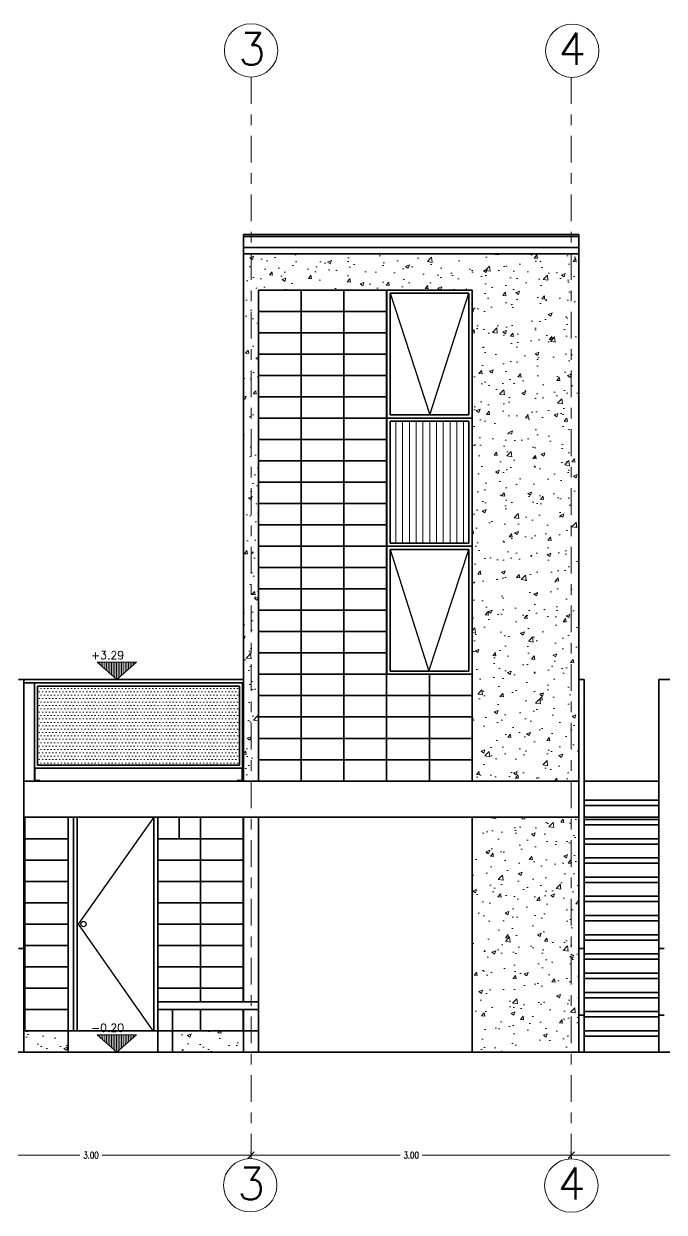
# Model space of a CAD drawing. Header units: metres. Extents: x -89 to 15, y -108 to -10.
# Drawn here: x -29.47 to -23.47, y -108.28 to -97.15 of the extents above; entities that cross this region are included whole.
import ezdxf

# ---------------------------------------------------------------- set-up
doc = ezdxf.new("R2010")
doc.units = ezdxf.units.M
doc.header["$LTSCALE"] = 5
doc.header["$MEASUREMENT"] = 0
doc.linetypes.add('CENTER', pattern=[2, 1.25, -0.25, 0.25, -0.25])
doc.layers.get('0').update_dxf_attribs({"color": 30})
for name, color, linetype, lineweight in [('A-ANNO-DIMS', 3, 'Continuous', 18), ('A-ANNO-SYMB', 3, 'Continuous', 18), ('A-ANNO-TEXT', 3, 'Continuous', 18), ('A-ELEV-MBE1', 7, 'Continuous', 35), ('A-ELEV-MBE2', 4, 'Continuous', 25), ('A-ELEV-PATT', 8, 'Continuous', 18), ('A-SECT-MCUT', 7, 'Continuous', 35)]:
    doc.layers.add(name, color=color, linetype=linetype, lineweight=lineweight)
doc.styles.add('E-ROMANS', font='romans.shx', dxfattribs={"width": 0.8})
doc.dimstyles.new('E-0050_TICK_12', dxfattribs={"dimscale": 0.001, "dimtxt": 60, "dimasz": 60, "dimexe": 30, "dimexo": 20, "dimgap": 30, "dimtad": 0, "dimzin": 0, "dimdsep": 46, "dimtxsty": 'E-ROMANS', "dimblk": 'OBLIQUE', "dimcen": 30, "dimclrd": 256, "dimclre": 256, "dimclrt": 256, "dimadec": 0, "dimazin": 0, "dimtfac": 1, "dimtmove": 1, "dimatfit": 3, "dimldrblk": 'OPEN90', "dimfxl": 1, "dimtfill": 1, "dimtolj": 1, "dimtzin": 0, "dimlwd": -1, "dimarcsym": 0})
pattern_1 = [(50, (0, 0), (0.3643693, -0.0318782), [0.0381, -0.4191]), (355, (0, 0), (-0.0704857, 0.3821133), [0.03048, -0.33528]), (100.451, (0.03036, -0.00266), (0.293885, 0.3502334), [0.03238, -0.35618]), (46.1842, (0, 0.1016), (0.542158, -0.0840847), [0.05715, -0.62865]), (96.6356, (0.0452, 0.0946), (0.4748085, 0.494851), [0.04857, -0.53427]), (351.184, (0, 0.1016), (0.4748092, 0.4948502), [0.04572, -0.50292]), (21, (0.0508, 0.0762), (0.3032298, -0.204531), [0.0381, -0.4191]), (326, (0.0508, 0.0762), (0.123604, 0.3683759), [0.03048, -0.33528]), (71.4514, (0.07607, 0.05916), (0.426833, 0.1638457), [0.03238, -0.35618]), (37.5, (0, 0), (0.0061772, 0.16911008), [0, -0.331216, 0, -0.34036, 0, -0.33655]), (7.5, (0, 0), (0.13363933, 0.20036115), [0, -0.194056, 0, -0.323596, 0, -0.12827]), (327.5, (-0.11328, 0), (0.27118119, -0.01145749), [0, -0.127, 0, -0.39624, 0, -0.52578]), (317.5, (-0.16408, 0), (0.29625836, 0.050853), [0, -0.1651, 0, -0.263144, 0, -0.37338])]

# ---------------------------------------------------------------- blocks, each defined once
blk = doc.blocks.new('_Oblique')
at = {"color": 0, "linetype": 'ByBlock', "lineweight": -2}
blk.add_line((-0.5, -0.5), (0.5, 0.5), dxfattribs=at)
blk = doc.blocks.new('*D146')
at = {"layer": 'A-ANNO-DIMS', "lineweight": -2, "transparency": 16777216}
for p, q in [((-30.345, -107.73), (-30.345, -107.72)), ((-27.345, -107.73), (-27.345, -107.72))]:
    blk.add_line(p, q, dxfattribs=at)
at = {"layer": 'A-ANNO-DIMS', "transparency": 16777216}
for p, q in [((-30.345, -107.75), (-28.948, -107.75)), ((-27.345, -107.75), (-28.741, -107.75))]:
    blk.add_line(p, q, dxfattribs=at)
at = {"layer": 'A-ANNO-DIMS', "transparency": 16777216, "xscale": 0.06, "yscale": 0.06, "zscale": 0.06, "rotation": 180}
blk.add_blockref('_Oblique', (-30.345, -107.75), dxfattribs=at)
at = {"layer": 'A-ANNO-DIMS', "transparency": 16777216, "xscale": 0.06, "yscale": 0.06, "zscale": 0.06}
blk.add_blockref('_Oblique', (-27.345, -107.75), dxfattribs=at)
at = {"layer": 'A-ANNO-DIMS', "transparency": 16777216, "insert": (-28.845, -107.75), "char_height": 0.06, "attachment_point": 5, "style": 'E-ROMANS', "bg_fill": 3, "box_fill_scale": 1.25, "bg_fill_color": 256, "bg_fill_true_color": 13158600, "bg_fill_transparency": 0}
blk.add_mtext('\\A1;3.00', dxfattribs=at)
blk = doc.blocks.new('_Open90')
at = {"color": 0, "linetype": 'ByBlock', "lineweight": -2}
for p, q in [((0, 0), (-1, 0)), ((-0.5, 0.5), (0, 0)), ((0, 0), (-0.5, -0.5))]:
    blk.add_line(p, q, dxfattribs=at)
blk = doc.blocks.new('*D147')
at = {"layer": 'A-ANNO-DIMS', "lineweight": -2, "transparency": 16777216}
for p, q in [((-27.345, -107.73), (-27.345, -107.72)), ((-24.345, -107.73), (-24.345, -107.72))]:
    blk.add_line(p, q, dxfattribs=at)
at = {"layer": 'A-ANNO-DIMS', "transparency": 16777216}
for p, q in [((-27.345, -107.75), (-25.948, -107.75)), ((-24.345, -107.75), (-25.741, -107.75))]:
    blk.add_line(p, q, dxfattribs=at)
at = {"layer": 'A-ANNO-DIMS', "transparency": 16777216, "xscale": 0.06, "yscale": 0.06, "zscale": 0.06, "rotation": 180}
blk.add_blockref('_Oblique', (-27.345, -107.75), dxfattribs=at)
at = {"layer": 'A-ANNO-DIMS', "transparency": 16777216, "xscale": 0.06, "yscale": 0.06, "zscale": 0.06}
blk.add_blockref('_Oblique', (-24.345, -107.75), dxfattribs=at)
at = {"layer": 'A-ANNO-DIMS', "transparency": 16777216, "insert": (-25.845, -107.75), "char_height": 0.06, "attachment_point": 5, "style": 'E-ROMANS', "bg_fill": 3, "box_fill_scale": 1.25, "bg_fill_color": 256, "bg_fill_true_color": 13158600, "bg_fill_transparency": 0}
blk.add_mtext('\\A1;3.00', dxfattribs=at)
blk = doc.blocks.new('*D148')
at = {"layer": 'A-ANNO-DIMS', "transparency": 16777216}
for p, q in [((-24.345, -107.75), (-22.948, -107.75)), ((-21.345, -107.75), (-22.741, -107.75))]:
    blk.add_line(p, q, dxfattribs=at)
at = {"layer": 'A-ANNO-DIMS', "lineweight": -2, "transparency": 16777216}
for p, q in [((-24.345, -107.77), (-24.345, -107.78)), ((-21.345, -107.73), (-21.345, -107.72))]:
    blk.add_line(p, q, dxfattribs=at)
at = {"layer": 'A-ANNO-DIMS', "transparency": 16777216, "xscale": 0.06, "yscale": 0.06, "zscale": 0.06, "rotation": 180}
blk.add_blockref('_Oblique', (-24.345, -107.75), dxfattribs=at)
at = {"layer": 'A-ANNO-DIMS', "transparency": 16777216, "xscale": 0.06, "yscale": 0.06, "zscale": 0.06}
blk.add_blockref('_Oblique', (-21.345, -107.75), dxfattribs=at)
at = {"layer": 'A-ANNO-DIMS', "transparency": 16777216, "insert": (-22.845, -107.75), "char_height": 0.06, "attachment_point": 5, "style": 'E-ROMANS', "bg_fill": 3, "box_fill_scale": 1.25, "bg_fill_color": 256, "bg_fill_true_color": 13158600, "bg_fill_transparency": 0}
blk.add_mtext('\\A1;3.00', dxfattribs=at)

msp = doc.modelspace()

# ---------------------------------------------------------------- hatches: boundary and pattern name
at = {"layer": 'A-ELEV-PATT'}
h = msp.add_hatch(dxfattribs=at)
h.set_pattern_fill('AR-CONC', color=256, scale=0.002, style=0)
h.set_pattern_definition(pattern_1)
h.paths.add_polyline_path([(-25.275, -102.095), (-25.275, -103.245), (-25.275, -103.445), (-25.275, -103.645), (-25.275, -103.845), (-25.275, -104.045), (-25.275, -104.245), (-24.275, -104.245), (-24.275, -103.295), (-24.275, -99.305), (-27.415, -99.305), (-27.415, -104.245), (-27.275, -104.245), (-27.275, -104.045), (-27.275, -103.845), (-27.275, -103.645), (-27.275, -103.445), (-27.275, -103.245), (-27.275, -103.045), (-27.275, -102.845), (-27.275, -99.645), (-26.875, -99.645), (-26.475, -99.645), (-26.075, -99.645), (-25.775, -99.645), (-25.275, -99.645), (-25.275, -100.795)])
h = msp.add_hatch(dxfattribs=at)
h.set_pattern_fill('ANSI31', color=256, scale=0.02, angle=45, style=0)
h.set_pattern_definition([(90, (5.760874, 29.27455), (-0.0635, 7e-18), [])])
h.paths.add_polyline_path([(-25.305, -100.875), (-25.745, -100.875), (-26.042, -100.875), (-26.042, -102.015), (-25.745, -102.015), (-25.305, -102.015)])
h = msp.add_hatch(dxfattribs=at)
h.set_pattern_fill('ANSI31', color=256, scale=0.005, angle=225, style=0)
h.set_pattern_definition([(270, (175.880308, -234.959892), (0.015875, -4e-17), [])])
h.paths.add_polyline_path([(-28.787, -103.133), (-28.603, -103.295), (-28.419, -103.133)])
h = msp.add_hatch(dxfattribs=at)
h.set_pattern_fill('DOTS', color=256, scale=0.02, style=0)
h.set_pattern_definition([(0, (11.19992, 6e-14), (0.015875, 0.03175), [0, -0.03175])])
h.paths.add_polyline_path([(-29.345, -103.355), (-29.345, -104.095), (-27.455, -104.095), (-27.455, -103.355)])
h = msp.add_hatch(dxfattribs=at)
h.set_pattern_fill('AR-CONC', color=256, scale=0.002, style=0)
h.set_pattern_definition([(50, (-0.01, 0), (0.3643693, -0.0318782), [0.0381, -0.4191]), (355, (-0.01, 0), (-0.0704857, 0.3821133), [0.03048, -0.33528]), (100.451, (0.02036, -0.00266), (0.293885, 0.3502334), [0.03238, -0.35618]), (46.1842, (-0.01, 0.1016), (0.542158, -0.0840847), [0.05715, -0.62865]), (96.6356, (0.0352, 0.0946), (0.4748085, 0.494851), [0.04857, -0.53427]), (351.184, (-0.01, 0.1016), (0.4748092, 0.4948502), [0.04572, -0.50292]), (21, (0.0408, 0.0762), (0.3032298, -0.204531), [0.0381, -0.4191]), (326, (0.0408, 0.0762), (0.123604, 0.3683759), [0.03048, -0.33528]), (71.4514, (0.06607, 0.05916), (0.426833, 0.1638457), [0.03238, -0.35618]), (37.5, (-0.01, 0), (0.0061772, 0.16911008), [0, -0.331216, 0, -0.34036, 0, -0.33655]), (7.5, (-0.01, 0), (0.13363933, 0.20036115), [0, -0.194056, 0, -0.323596, 0, -0.12827]), (327.5, (-0.12328, 0), (0.27118119, -0.01145749), [0, -0.127, 0, -0.39624, 0, -0.52578]), (317.5, (-0.17408, 0), (0.29625836, 0.050853), [0, -0.1651, 0, -0.263144, 0, -0.37338])])
h.paths.add_polyline_path([(-24.275, -104.585), (-25.275, -104.585), (-25.275, -106.785), (-24.275, -106.785)])
h = msp.add_hatch(dxfattribs=at)
h.set_pattern_fill('AR-CONC', color=256, scale=0.002, style=0)
h.set_pattern_definition(pattern_1)
h.paths.add_polyline_path([(-29.525, -106.62), (-30.225, -106.62), (-30.225, -106.77), (-29.525, -106.77)])
h.paths.add_polyline_path([(-29.06, -106.585), (-29.465, -106.585), (-29.475, -106.585), (-29.475, -106.785), (-29.06, -106.785)])
h.paths.add_polyline_path([(-27.415, -106.585), (-28.08, -106.585), (-28.08, -106.785), (-27.415, -106.785)])
h = msp.add_hatch(dxfattribs=at)
h.set_pattern_fill('ANSI31', color=256, scale=0.005, angle=225, style=0)
h.set_pattern_definition([(270, (175.880308, -238.449892), (0.015875, -4e-17), [])])
h.paths.add_polyline_path([(-28.787, -106.623), (-28.603, -106.785), (-28.419, -106.623)])

# ---------------------------------------------------------------- linework, layer by layer
at = {"layer": 'A-ANNO-SYMB', "linetype": 'CENTER', "ltscale": 0.04}
for p, q in [((-27.345, -97.65), (-27.345, -107.785)), ((-24.345, -97.65), (-24.345, -107.785))]:
    msp.add_line(p, q, dxfattribs=at)
at = {"layer": 'A-ANNO-SYMB'}
for points in [[(-28.603, -103.295), (-28.787, -103.132), (-28.419, -103.132)], [(-28.603, -106.785), (-28.787, -106.622), (-28.419, -106.622)]]:
    msp.add_lwpolyline(points, close=True, dxfattribs=at)
for centre in [(-27.345, -97.4), (-24.336, -97.403), (-27.353, -108.032), (-24.345, -108.035)]:
    msp.add_circle(centre, 0.25, dxfattribs=at)
at = {"layer": 'A-ELEV-MBE1'}
for p, q in [((-27.415, -99.125), (-24.275, -99.125)), ((-27.415, -99.305), (-27.415, -99.125)), ((-27.415, -99.145), (-24.275, -99.145)), ((-24.275, -99.125), (-24.275, -99.305)), ((-27.415, -99.245), (-24.275, -99.245)), ((-27.275, -99.645), (-27.275, -104.245)), ((-27.265, -99.645), (-25.275, -99.645)), ((-26.072, -100.795), (-26.072, -99.645)), ((-26.072, -99.645), (-25.775, -99.645)), ((-25.275, -99.645), (-25.775, -99.645)), ((-25.275, -99.645), (-25.275, -104.245)), ((-25.275, -100.795), (-25.275, -99.645)), ((-26.042, -99.675), (-25.305, -99.675)), ((-26.042, -100.815), (-26.042, -99.675)), ((-25.305, -100.815), (-25.305, -99.675)), ((-26.072, -102.095), (-26.072, -100.795)), ((-26.072, -100.845), (-25.775, -100.845)), ((-25.775, -100.845), (-26.072, -100.845)), ((-25.305, -100.815), (-26.042, -100.815)), ((-26.042, -100.875), (-25.745, -100.875)), ((-26.042, -102.015), (-26.042, -100.875)), ((-25.775, -100.845), (-25.275, -100.845)), ((-25.275, -100.845), (-25.775, -100.845)), ((-25.305, -100.875), (-25.745, -100.875)), ((-25.305, -102.015), (-25.305, -100.875)), ((-25.275, -102.095), (-25.275, -100.795)), ((-25.775, -102.045), (-26.072, -102.045)), ((-26.072, -102.045), (-25.775, -102.045)), ((-26.072, -103.245), (-26.072, -102.095)), ((-25.745, -102.015), (-26.042, -102.015)), ((-26.042, -103.215), (-26.042, -102.075)), ((-26.042, -102.075), (-25.305, -102.075)), ((-25.275, -102.045), (-25.775, -102.045)), ((-25.775, -102.045), (-25.275, -102.045)), ((-25.745, -102.015), (-25.305, -102.015)), ((-25.305, -103.215), (-25.305, -102.075)), ((-25.275, -103.245), (-25.275, -102.095)), ((-29.475, -103.295), (-29.525, -103.295)), ((-29.525, -103.295), (-27.425, -103.295)), ((-29.475, -105.814), (-29.475, -103.295)), ((-29.475, -103.325), (-27.425, -103.325)), ((-29.375, -104.125), (-29.375, -103.325)), ((-27.425, -104.125), (-27.425, -103.325)), ((-27.425, -104.125), (-27.425, -103.325)), ((-27.415, -104.125), (-27.415, -103.325)), ((-27.415, -104.125), (-27.415, -103.325)), ((-25.775, -103.245), (-26.072, -103.245)), ((-25.305, -103.215), (-26.042, -103.215)), ((-25.775, -103.245), (-25.275, -103.245)), ((-24.275, -105.82), (-24.275, -103.285)), ((-24.275, -105.814), (-24.275, -103.295)), ((-24.225, -103.295), (-24.275, -103.295)), ((-24.225, -105.814), (-24.225, -103.295)), ((-23.525, -105.814), (-23.525, -103.295)), ((-23.475, -103.295), (-23.525, -103.295)), ((-23.525, -103.295), (-21.425, -103.295)), ((-29.345, -104.095), (-29.345, -103.355)), ((-29.345, -103.355), (-27.455, -103.355)), ((-27.455, -104.095), (-27.455, -103.355)), ((-29.345, -104.095), (-27.455, -104.095)), ((-29.375, -104.125), (-27.425, -104.125)), ((-29.375, -104.125), (-29.375, -104.245)), ((-29.37, -104.125), (-29.37, -104.24)), ((-27.43, -104.125), (-27.43, -104.24)), ((-27.425, -104.125), (-27.425, -104.245)), ((-27.415, -104.125), (-27.415, -104.245)), ((-29.475, -104.245), (-27.415, -104.245)), ((-29.37, -104.24), (-29.325, -104.24)), ((-29.325, -104.24), (-29.325, -104.245)), ((-27.475, -104.24), (-27.475, -104.245)), ((-27.43, -104.24), (-27.475, -104.24)), ((-24.225, -104.245), (-23.525, -104.245)), ((-24.225, -104.425), (-23.525, -104.425)), ((-24.225, -104.475), (-23.525, -104.475)), ((-29.475, -104.585), (-27.416, -104.585)), ((-29.475, -104.585), (-29.465, -104.585)), ((-29.465, -104.585), (-29.465, -104.785)), ((-29.06, -106.585), (-29.06, -104.585)), ((-29.01, -104.585), (-29.01, -106.585)), ((-28.975, -104.585), (-28.975, -106.585)), ((-28.255, -106.585), (-28.255, -104.585)), ((-27.415, -104.585), (-27.415, -106.315)), ((-27.275, -104.585), (-25.275, -104.585)), ((-23.525, -104.585), (-24.225, -104.585)), ((-24.225, -104.605), (-23.525, -104.605)), ((-24.225, -104.655), (-23.525, -104.655)), ((-29.465, -104.785), (-29.475, -104.785)), ((-29.475, -104.785), (-29.465, -104.785)), ((-29.465, -104.785), (-29.465, -104.985)), ((-24.225, -104.785), (-23.525, -104.785)), ((-24.225, -104.835), (-23.525, -104.835)), ((-29.465, -104.985), (-29.475, -104.985)), ((-29.475, -104.985), (-29.465, -104.985)), ((-29.465, -104.985), (-29.465, -105.185)), ((-24.225, -104.965), (-23.525, -104.965)), ((-24.225, -105.015), (-23.525, -105.015)), ((-29.465, -105.185), (-29.475, -105.185)), ((-29.475, -105.185), (-29.465, -105.185)), ((-29.465, -105.185), (-29.465, -105.385)), ((-24.225, -105.145), (-23.525, -105.145)), ((-24.225, -105.195), (-23.525, -105.195)), ((-24.225, -105.325), (-23.525, -105.325)), ((-29.465, -105.385), (-29.475, -105.385)), ((-29.475, -105.385), (-29.465, -105.385)), ((-29.465, -105.385), (-29.465, -105.585)), ((-24.225, -105.375), (-23.525, -105.375)), ((-24.225, -105.505), (-23.525, -105.505)), ((-29.465, -105.585), (-29.475, -105.585)), ((-29.475, -105.585), (-29.465, -105.585)), ((-29.465, -105.585), (-29.465, -105.785)), ((-24.225, -105.555), (-23.525, -105.555)), ((-24.275, -105.77), (-24.275, -106.785)), ((-24.225, -105.685), (-23.525, -105.685)), ((-24.225, -105.735), (-23.525, -105.735)), ((-29.525, -105.814), (-29.475, -105.814)), ((-29.465, -105.785), (-29.475, -105.785)), ((-29.475, -105.785), (-29.465, -105.785)), ((-29.475, -105.814), (-29.475, -106.44)), ((-29.465, -105.785), (-29.465, -105.985)), ((-24.275, -105.814), (-24.225, -105.814)), ((-24.275, -105.814), (-24.275, -106.44)), ((-24.225, -105.814), (-24.225, -106.44)), ((-24.225, -105.865), (-23.525, -105.865)), ((-23.525, -105.814), (-23.525, -106.44)), ((-23.525, -105.814), (-23.475, -105.814)), ((-29.465, -105.985), (-29.475, -105.985)), ((-29.475, -105.985), (-29.465, -105.985)), ((-29.465, -105.985), (-29.465, -106.185)), ((-24.225, -105.915), (-23.525, -105.915)), ((-24.225, -106.045), (-23.525, -106.045)), ((-24.225, -106.095), (-23.525, -106.095)), ((-29.465, -106.185), (-29.475, -106.185)), ((-29.475, -106.185), (-29.465, -106.185)), ((-29.465, -106.185), (-29.465, -106.385)), ((-27.82, -106.185), (-28.22, -106.185)), ((-28.22, -106.185), (-28.22, -106.385)), ((-27.42, -106.185), (-27.82, -106.185)), ((-27.82, -106.185), (-27.82, -106.315)), ((-27.82, -106.315), (-27.82, -106.185)), ((-27.42, -106.315), (-27.42, -106.185)), ((-28.22, -106.315), (-28.22, -106.385)), ((-27.275, -106.315), (-28.22, -106.315)), ((-27.275, -106.385), (-27.275, -106.315)), ((-24.225, -106.225), (-23.525, -106.225)), ((-24.225, -106.275), (-23.525, -106.275)), ((-29.465, -106.385), (-29.475, -106.385)), ((-29.475, -106.385), (-29.465, -106.385)), ((-29.475, -106.44), (-29.475, -106.785)), ((-29.465, -106.385), (-29.465, -106.585)), ((-28.22, -106.385), (-27.275, -106.385)), ((-28.22, -106.385), (-28.22, -106.585)), ((-27.82, -106.385), (-27.82, -106.585)), ((-27.82, -106.585), (-27.82, -106.385)), ((-27.42, -106.585), (-27.42, -106.385)), ((-24.275, -106.44), (-24.275, -106.785)), ((-24.275, -106.44), (-24.225, -106.44)), ((-24.225, -106.405), (-23.525, -106.405)), ((-24.225, -106.44), (-24.225, -106.785)), ((-23.525, -106.44), (-23.525, -106.785)), ((-23.525, -106.44), (-23.475, -106.44)), ((-24.225, -106.455), (-23.525, -106.455)), ((-29.465, -106.585), (-29.475, -106.585)), ((-29.06, -106.585), (-29.06, -106.785)), ((-29.06, -106.585), (-29.06, -106.785)), ((-24.225, -106.585), (-23.525, -106.585)), ((-24.225, -106.585), (-23.525, -106.585)), ((-24.225, -106.635), (-23.525, -106.635)), ((-33.415, -106.785), (-15.266, -106.785))]:
    msp.add_line(p, q, dxfattribs=at)
for points in [[(-27.275, -99.845), (-26.875, -99.845), (-26.875, -99.645), (-27.275, -99.645)], [(-27.275, -99.845), (-26.875, -99.845), (-26.875, -99.645), (-27.275, -99.645)], [(-26.875, -99.845), (-26.475, -99.845), (-26.475, -99.645), (-26.875, -99.645)], [(-26.475, -99.845), (-26.075, -99.845), (-26.075, -99.645), (-26.475, -99.645)], [(-27.275, -100.045), (-26.875, -100.045), (-26.875, -99.845), (-27.275, -99.845)], [(-26.875, -100.045), (-26.475, -100.045), (-26.475, -99.845), (-26.875, -99.845)], [(-26.475, -100.045), (-26.075, -100.045), (-26.075, -99.845), (-26.475, -99.845)], [(-27.275, -100.245), (-26.875, -100.245), (-26.875, -100.045), (-27.275, -100.045)], [(-26.875, -100.245), (-26.475, -100.245), (-26.475, -100.045), (-26.875, -100.045)], [(-26.475, -100.245), (-26.075, -100.245), (-26.075, -100.045), (-26.475, -100.045)], [(-27.275, -100.445), (-26.875, -100.445), (-26.875, -100.245), (-27.275, -100.245)], [(-26.875, -100.445), (-26.475, -100.445), (-26.475, -100.245), (-26.875, -100.245)], [(-26.475, -100.445), (-26.075, -100.445), (-26.075, -100.245), (-26.475, -100.245)], [(-27.275, -100.645), (-26.875, -100.645), (-26.875, -100.445), (-27.275, -100.445)], [(-26.875, -100.645), (-26.475, -100.645), (-26.475, -100.445), (-26.875, -100.445)], [(-26.475, -100.645), (-26.075, -100.645), (-26.075, -100.445), (-26.475, -100.445)], [(-27.275, -100.845), (-26.875, -100.845), (-26.875, -100.645), (-27.275, -100.645)], [(-26.875, -100.845), (-26.475, -100.845), (-26.475, -100.645), (-26.875, -100.645)], [(-26.475, -100.845), (-26.075, -100.845), (-26.075, -100.645), (-26.475, -100.645)], [(-27.275, -101.045), (-26.875, -101.045), (-26.875, -100.845), (-27.275, -100.845)], [(-26.875, -101.045), (-26.475, -101.045), (-26.475, -100.845), (-26.875, -100.845)], [(-26.475, -101.045), (-26.075, -101.045), (-26.075, -100.845), (-26.475, -100.845)], [(-27.275, -101.245), (-26.875, -101.245), (-26.875, -101.045), (-27.275, -101.045)], [(-26.875, -101.245), (-26.475, -101.245), (-26.475, -101.045), (-26.875, -101.045)], [(-26.475, -101.245), (-26.075, -101.245), (-26.075, -101.045), (-26.475, -101.045)], [(-27.275, -101.445), (-26.875, -101.445), (-26.875, -101.245), (-27.275, -101.245)], [(-26.875, -101.445), (-26.475, -101.445), (-26.475, -101.245), (-26.875, -101.245)], [(-26.475, -101.445), (-26.075, -101.445), (-26.075, -101.245), (-26.475, -101.245)], [(-27.275, -101.645), (-26.875, -101.645), (-26.875, -101.445), (-27.275, -101.445)], [(-26.875, -101.645), (-26.475, -101.645), (-26.475, -101.445), (-26.875, -101.445)], [(-26.475, -101.645), (-26.075, -101.645), (-26.075, -101.445), (-26.475, -101.445)], [(-27.275, -101.845), (-26.875, -101.845), (-26.875, -101.645), (-27.275, -101.645)], [(-26.875, -101.845), (-26.475, -101.845), (-26.475, -101.645), (-26.875, -101.645)], [(-26.475, -101.845), (-26.075, -101.845), (-26.075, -101.645), (-26.475, -101.645)], [(-27.275, -102.045), (-26.875, -102.045), (-26.875, -101.845), (-27.275, -101.845)], [(-26.875, -102.045), (-26.475, -102.045), (-26.475, -101.845), (-26.875, -101.845)], [(-26.475, -102.045), (-26.075, -102.045), (-26.075, -101.845), (-26.475, -101.845)], [(-27.275, -102.245), (-26.875, -102.245), (-26.875, -102.045), (-27.275, -102.045)], [(-26.875, -102.245), (-26.475, -102.245), (-26.475, -102.045), (-26.875, -102.045)], [(-26.475, -102.245), (-26.075, -102.245), (-26.075, -102.045), (-26.475, -102.045)], [(-27.275, -102.445), (-26.875, -102.445), (-26.875, -102.245), (-27.275, -102.245)], [(-26.875, -102.445), (-26.475, -102.445), (-26.475, -102.245), (-26.875, -102.245)], [(-26.475, -102.445), (-26.075, -102.445), (-26.075, -102.245), (-26.475, -102.245)], [(-27.275, -102.645), (-26.875, -102.645), (-26.875, -102.445), (-27.275, -102.445)], [(-26.875, -102.645), (-26.475, -102.645), (-26.475, -102.445), (-26.875, -102.445)], [(-26.475, -102.645), (-26.075, -102.645), (-26.075, -102.445), (-26.475, -102.445)], [(-27.275, -102.845), (-26.875, -102.845), (-26.875, -102.645), (-27.275, -102.645)], [(-26.875, -102.845), (-26.475, -102.845), (-26.475, -102.645), (-26.875, -102.645)], [(-26.475, -102.845), (-26.075, -102.845), (-26.075, -102.645), (-26.475, -102.645)], [(-27.275, -103.045), (-26.875, -103.045), (-26.875, -102.845), (-27.275, -102.845)], [(-26.875, -103.045), (-26.475, -103.045), (-26.475, -102.845), (-26.875, -102.845)], [(-26.475, -103.045), (-26.075, -103.045), (-26.075, -102.845), (-26.475, -102.845)], [(-27.275, -103.245), (-26.875, -103.245), (-26.875, -103.045), (-27.275, -103.045)], [(-26.875, -103.245), (-26.475, -103.245), (-26.475, -103.045), (-26.875, -103.045)], [(-26.475, -103.245), (-26.075, -103.245), (-26.075, -103.045), (-26.475, -103.045)], [(-27.275, -103.445), (-26.875, -103.445), (-26.875, -103.245), (-27.275, -103.245)], [(-26.875, -103.445), (-26.475, -103.445), (-26.475, -103.245), (-26.875, -103.245)], [(-26.475, -103.445), (-26.075, -103.445), (-26.075, -103.245), (-26.475, -103.245)], [(-26.075, -103.445), (-25.675, -103.445), (-25.675, -103.245), (-26.075, -103.245)], [(-25.675, -103.445), (-25.275, -103.445), (-25.275, -103.245), (-25.675, -103.245)], [(-27.275, -103.645), (-26.875, -103.645), (-26.875, -103.445), (-27.275, -103.445)], [(-26.875, -103.645), (-26.475, -103.645), (-26.475, -103.445), (-26.875, -103.445)], [(-26.475, -103.645), (-26.075, -103.645), (-26.075, -103.445), (-26.475, -103.445)], [(-26.075, -103.645), (-25.675, -103.645), (-25.675, -103.445), (-26.075, -103.445)], [(-25.675, -103.645), (-25.275, -103.645), (-25.275, -103.445), (-25.675, -103.445)], [(-27.275, -103.845), (-26.875, -103.845), (-26.875, -103.645), (-27.275, -103.645)], [(-26.875, -103.845), (-26.475, -103.845), (-26.475, -103.645), (-26.875, -103.645)], [(-26.475, -103.845), (-26.075, -103.845), (-26.075, -103.645), (-26.475, -103.645)], [(-26.075, -103.845), (-25.675, -103.845), (-25.675, -103.645), (-26.075, -103.645)], [(-25.675, -103.845), (-25.275, -103.845), (-25.275, -103.645), (-25.675, -103.645)], [(-27.275, -104.045), (-26.875, -104.045), (-26.875, -103.845), (-27.275, -103.845)], [(-26.875, -104.045), (-26.475, -104.045), (-26.475, -103.845), (-26.875, -103.845)], [(-26.475, -104.045), (-26.075, -104.045), (-26.075, -103.845), (-26.475, -103.845)], [(-26.075, -104.045), (-25.675, -104.045), (-25.675, -103.845), (-26.075, -103.845)], [(-25.675, -104.045), (-25.275, -104.045), (-25.275, -103.845), (-25.675, -103.845)], [(-27.275, -104.245), (-26.875, -104.245), (-26.875, -104.045), (-27.275, -104.045)], [(-26.875, -104.245), (-26.475, -104.245), (-26.475, -104.045), (-26.875, -104.045)], [(-26.475, -104.245), (-26.075, -104.245), (-26.075, -104.045), (-26.475, -104.045)], [(-26.075, -104.245), (-25.675, -104.245), (-25.675, -104.045), (-26.075, -104.045)], [(-25.675, -104.245), (-25.275, -104.245), (-25.275, -104.045), (-25.675, -104.045)], [(-29.465, -104.585), (-29.06, -104.585), (-29.06, -104.785), (-29.465, -104.785)], [(-29.01, -104.585), (-28.22, -104.585), (-28.22, -106.585), (-29.01, -106.585)], [(-28.22, -104.585), (-28.02, -104.585), (-28.02, -104.785), (-28.22, -104.785)], [(-28.22, -104.785), (-27.82, -104.785), (-27.82, -104.585), (-28.22, -104.585)], [(-27.82, -104.785), (-27.42, -104.785), (-27.42, -104.585), (-27.82, -104.585)], [(-29.465, -104.785), (-29.06, -104.785), (-29.06, -104.985), (-29.465, -104.985)], [(-28.22, -104.985), (-27.82, -104.985), (-27.82, -104.785), (-28.22, -104.785)], [(-27.82, -104.985), (-27.42, -104.985), (-27.42, -104.785), (-27.82, -104.785)], [(-29.465, -104.985), (-29.06, -104.985), (-29.06, -105.185), (-29.465, -105.185)], [(-28.22, -105.185), (-27.82, -105.185), (-27.82, -104.985), (-28.22, -104.985)], [(-27.82, -105.185), (-27.42, -105.185), (-27.42, -104.985), (-27.82, -104.985)], [(-29.465, -105.185), (-29.06, -105.185), (-29.06, -105.385), (-29.465, -105.385)], [(-28.22, -105.385), (-27.82, -105.385), (-27.82, -105.185), (-28.22, -105.185)], [(-27.82, -105.385), (-27.42, -105.385), (-27.42, -105.185), (-27.82, -105.185)], [(-29.465, -105.385), (-29.06, -105.385), (-29.06, -105.585), (-29.465, -105.585)], [(-28.22, -105.585), (-27.82, -105.585), (-27.82, -105.385), (-28.22, -105.385)], [(-27.82, -105.585), (-27.42, -105.585), (-27.42, -105.385), (-27.82, -105.385)], [(-29.465, -105.585), (-29.06, -105.585), (-29.06, -105.785), (-29.465, -105.785)], [(-28.22, -105.785), (-27.82, -105.785), (-27.82, -105.585), (-28.22, -105.585)], [(-27.82, -105.785), (-27.42, -105.785), (-27.42, -105.585), (-27.82, -105.585)], [(-29.465, -105.785), (-29.06, -105.785), (-29.06, -105.985), (-29.465, -105.985)], [(-28.22, -105.985), (-27.82, -105.985), (-27.82, -105.785), (-28.22, -105.785)], [(-27.82, -105.985), (-27.42, -105.985), (-27.42, -105.785), (-27.82, -105.785)], [(-29.465, -105.985), (-29.06, -105.985), (-29.06, -106.185), (-29.465, -106.185)], [(-28.22, -106.185), (-27.82, -106.185), (-27.82, -105.985), (-28.22, -105.985)], [(-27.82, -106.185), (-27.42, -106.185), (-27.42, -105.985), (-27.82, -105.985)], [(-29.465, -106.185), (-29.06, -106.185), (-29.06, -106.385), (-29.465, -106.385)], [(-29.465, -106.385), (-29.06, -106.385), (-29.06, -106.585), (-29.465, -106.585)], [(-28.22, -106.385), (-28.08, -106.385), (-28.08, -106.585), (-28.22, -106.585)], [(-27.415, -106.385), (-27.275, -106.385), (-27.275, -106.585), (-27.415, -106.585)], [(-28.22, -106.585), (-28.08, -106.585), (-28.08, -106.785), (-28.22, -106.785)], [(-27.415, -106.585), (-27.275, -106.585), (-27.275, -106.785), (-27.415, -106.785)]]:
    msp.add_lwpolyline(points, close=True, dxfattribs=at)
for points in [[(-27.415, -104.245), (-24.275, -104.245)], [(-24.225, -104.245), (-23.525, -104.245)], [(-29.475, -104.585), (-29.465, -104.585), (-29.465, -104.785), (-29.475, -104.785)], [(-24.275, -104.585), (-29.396, -104.585)], [(-29.475, -104.785), (-29.465, -104.785), (-29.465, -104.985), (-29.475, -104.985)], [(-29.475, -104.985), (-29.465, -104.985), (-29.465, -105.185), (-29.475, -105.185)], [(-29.475, -105.185), (-29.465, -105.185), (-29.465, -105.385), (-29.475, -105.385)], [(-29.475, -105.385), (-29.465, -105.385), (-29.465, -105.585), (-29.475, -105.585)], [(-29.475, -105.585), (-29.465, -105.585), (-29.465, -105.785), (-29.475, -105.785)]]:
    msp.add_lwpolyline(points, dxfattribs=at)
at = {"layer": 'A-ELEV-MBE2', "ltscale": 0.8}
for p, q in [((-26.042, -99.675), (-25.672, -100.815)), ((-25.672, -100.815), (-25.305, -99.675)), ((-26.042, -102.075), (-25.68, -103.215)), ((-25.68, -103.215), (-25.305, -102.075))]:
    msp.add_line(p, q, dxfattribs=at)
msp.add_lwpolyline([(-28.255, -104.585), (-28.965, -105.585), (-28.265, -106.585)], dxfattribs=at)
msp.add_circle((-28.915, -105.585), 0.025, dxfattribs=at)
at = {"layer": 'A-SECT-MCUT'}
for p, q in [((-27.415, -99.305), (-24.275, -99.305)), ((-27.415, -99.305), (-27.415, -104.245)), ((-24.275, -99.305), (-24.275, -104.245)), ((-27.275, -104.585), (-27.275, -106.785)), ((-25.275, -104.585), (-25.275, -106.785)), ((-24.275, -104.585), (-24.275, -106.785)), ((-24.225, -104.585), (-23.525, -104.585)), ((-27.415, -106.385), (-27.415, -106.585)), ((-29.465, -106.585), (-28.22, -106.585)), ((-28.08, -106.585), (-27.415, -106.585)), ((-38.326, -106.785), (-11.658, -106.785))]:
    msp.add_line(p, q, dxfattribs=at)

# ---------------------------------------------------------------- texts
at = {"layer": 'A-ANNO-TEXT', "style": 'E-ROMANS'}
for s, height, p in [('3', 0.3, (-27.465, -97.536)), ('4', 0.3, (-24.465, -97.536)), ('+3.29', 0.075, (-28.843, -103.104)), ('-0.20', 0.075, (-28.843, -106.594)), ('3', 0.3, (-27.473, -108.167)), ('4', 0.3, (-24.473, -108.167))]:
    msp.add_text(s, height=height, dxfattribs=at).set_placement(p)

# ---------------------------------------------------------------- next in the draw order: dimensions: what is measured, and where the dimension line sits
at = {"layer": 'A-ANNO-DIMS'}
dim = msp.add_linear_dim(base=(-27.345, -107.75), p1=(-30.345, -107.75), p2=(-27.345, -107.75), dimstyle='E-0050_TICK_12', dxfattribs=at)
dim.commit()
dim.dimension.update_dxf_attribs({"geometry": '*D146', "text_midpoint": (-28.845, -107.75)})

# ---------------------------------------------------------------- next in the draw order: dimensions: what is measured, and where the dimension line sits
dim = msp.add_linear_dim(base=(-24.345, -107.75), p1=(-27.345, -107.75), p2=(-24.345, -107.75), dimstyle='E-0050_TICK_12', dxfattribs=at)
dim.commit()
dim.dimension.update_dxf_attribs({"geometry": '*D147', "text_midpoint": (-25.845, -107.75)})

# ---------------------------------------------------------------- next in the draw order: dimensions: what is measured, and where the dimension line sits
dim = msp.add_linear_dim(base=(-21.345, -107.75), p1=(-24.345, -107.75), p2=(-21.345, -107.75), dimstyle='E-0050_TICK_12', dxfattribs=at)
dim.commit()
dim.dimension.update_dxf_attribs({"geometry": '*D148', "text_midpoint": (-22.845, -107.75)})

doc.saveas('drawing.dxf')
